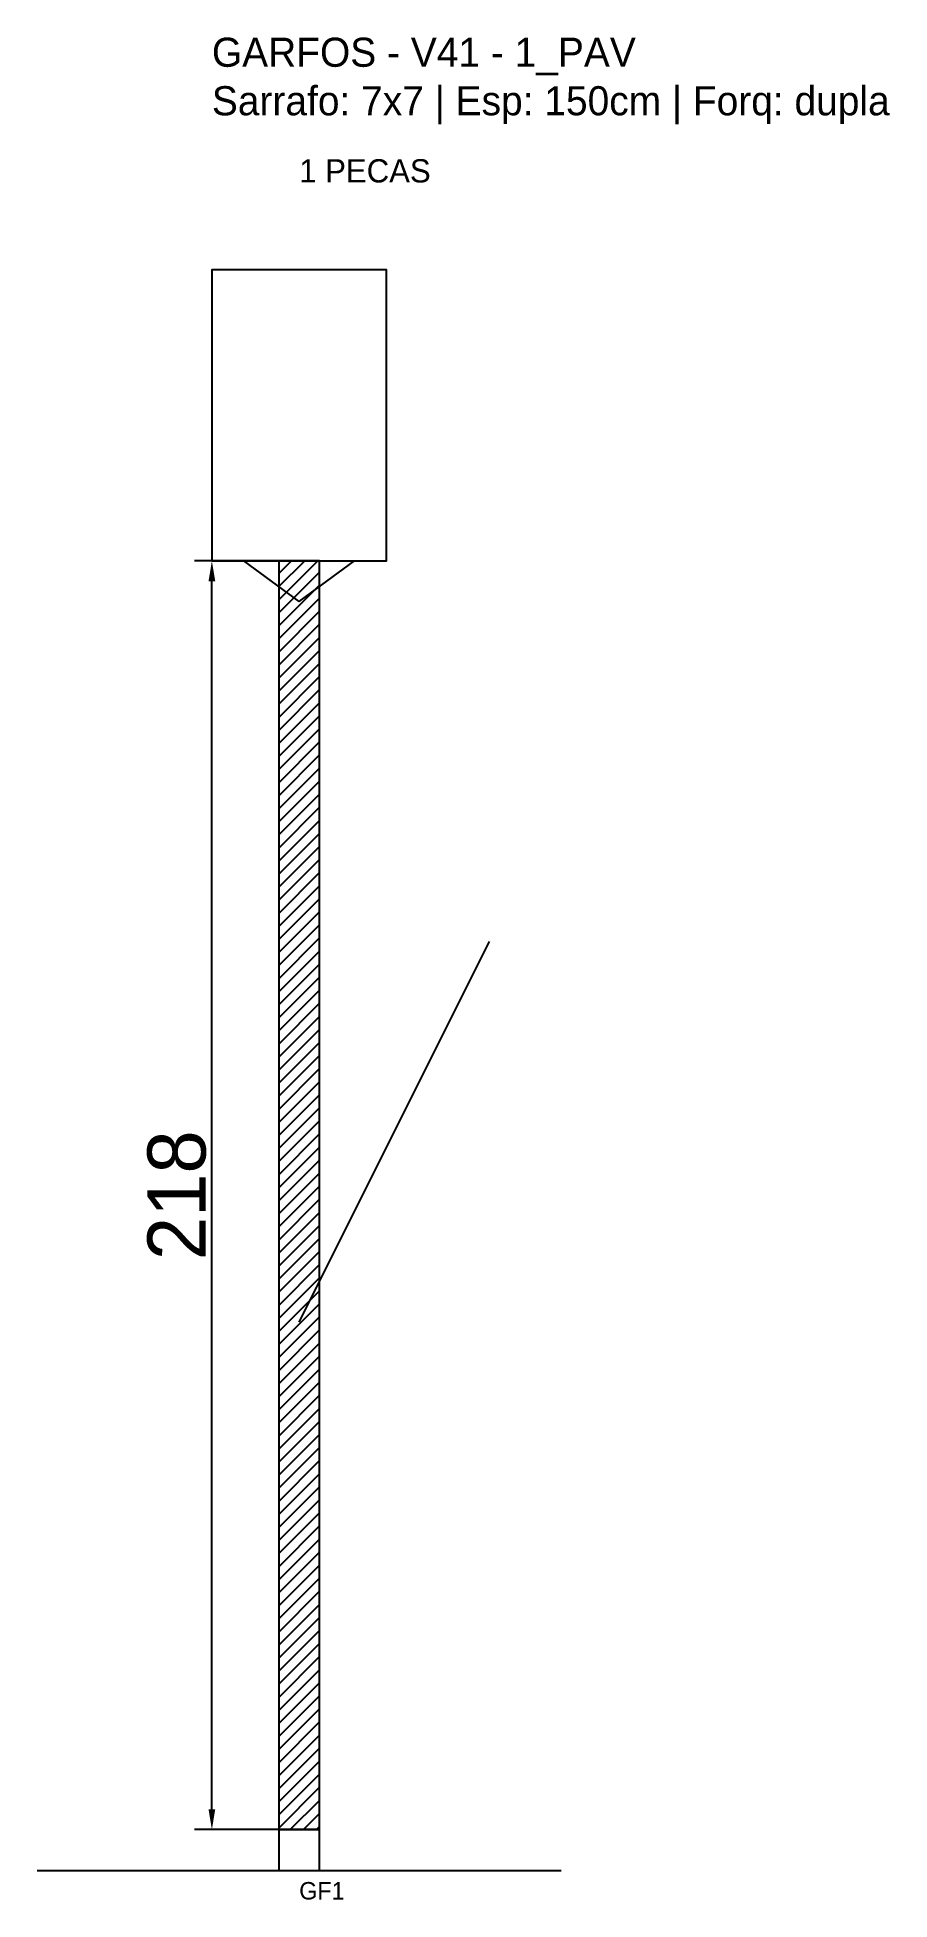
# Model space of a CAD drawing. Header units: metres. Extents: x -30 to 116, y -12 to 308.
import ezdxf

# ---------------------------------------------------------------- set-up
doc = ezdxf.new("R2010")
doc.units = ezdxf.units.M
for name, color, linetype in [('BARRA_ANCORAGEM', 1, 'Continuous'), ('COTA', 241, 'Continuous'), ('GARFOS OK', 3, 'Continuous'), ('NOME DA VIGA', 6, 'Continuous'), ('SARR_7x7', 40, 'Continuous'), ('VIGAS', 3, 'Continuous')]:
    doc.layers.add(name, color=color, linetype=linetype)
doc.dimstyles.new('EZ DXF', dxfattribs={"dimtxt": 10, "dimasz": 3.5, "dimexe": 3, "dimexo": 1.5, "dimgap": 1, "dimtad": 1, "dimdec": 1, "dimdsep": 46, "dimcen": 2.5, "dimazin": 3, "dimtfac": 1, "dimtmove": 0, "dimatfit": 3})

msp = doc.modelspace()

# ---------------------------------------------------------------- hatches: boundary and pattern name
at = {"layer": 'COTA'}
h = msp.add_hatch(dxfattribs=at)
h.set_pattern_fill('ANSI31', scale=0.5)
h.paths.add_polyline_path([(11.5, 0), (18.5, 0), (18.5, 218), (11.5, 218)])

# ---------------------------------------------------------------- linework, layer by layer
at = {"layer": 'BARRA_ANCORAGEM'}
msp.add_line((15, 87.2), (47.7, 152.6), dxfattribs=at)
at = {"layer": 'GARFOS OK'}
for p, q in [((15, 211), (5.5, 218)), ((5.5, 218), (24.5, 218)), ((15, 211), (24.5, 218))]:
    msp.add_line(p, q, dxfattribs=at)
at = {"layer": 'GARFOS OK', "linetype": 'CONTINUOUS'}
msp.add_line((-30, -7), (60.01, -7), dxfattribs=at)
at = {"layer": 'GARFOS OK'}
msp.add_lwpolyline([(11.5, 0), (18.5, 0), (18.5, 218), (11.5, 218), (11.5, 0)], dxfattribs=at)
at = {"layer": 'SARR_7x7'}
msp.add_lwpolyline([(11.5, -7), (18.5, -7), (18.5, 0), (11.5, 0), (11.5, -7)], dxfattribs=at)
at = {"layer": 'VIGAS'}
msp.add_lwpolyline([(0, 218), (30.01, 218), (30.01, 268), (0, 268), (0, 218)], dxfattribs=at)

# ---------------------------------------------------------------- texts
at = {"layer": 'NOME DA VIGA'}
for s, height, p in [('1 PECAS', 4, (15, 283)), ('GF1', 3, (15, -12))]:
    msp.add_text(s, height=height, dxfattribs=at).set_placement(p)
at = {"layer": 'NOME DA VIGA', "insert": (0, 293), "char_height": 5, "attachment_point": 7}
msp.add_mtext('GARFOS - V41 - 1_PAV\\PSarrafo: 7x7 | Esp: 150cm | Forq: dupla', dxfattribs=at)

# ---------------------------------------------------------------- dimensions: what is measured, and where the dimension line sits
at = {"layer": 'COTA'}
msp.add_linear_dim(base=(0, 0), p1=(15, 0), p2=(15, 218), angle=90, dimstyle='EZ DXF', dxfattribs=at).render()

doc.saveas('drawing.dxf')
